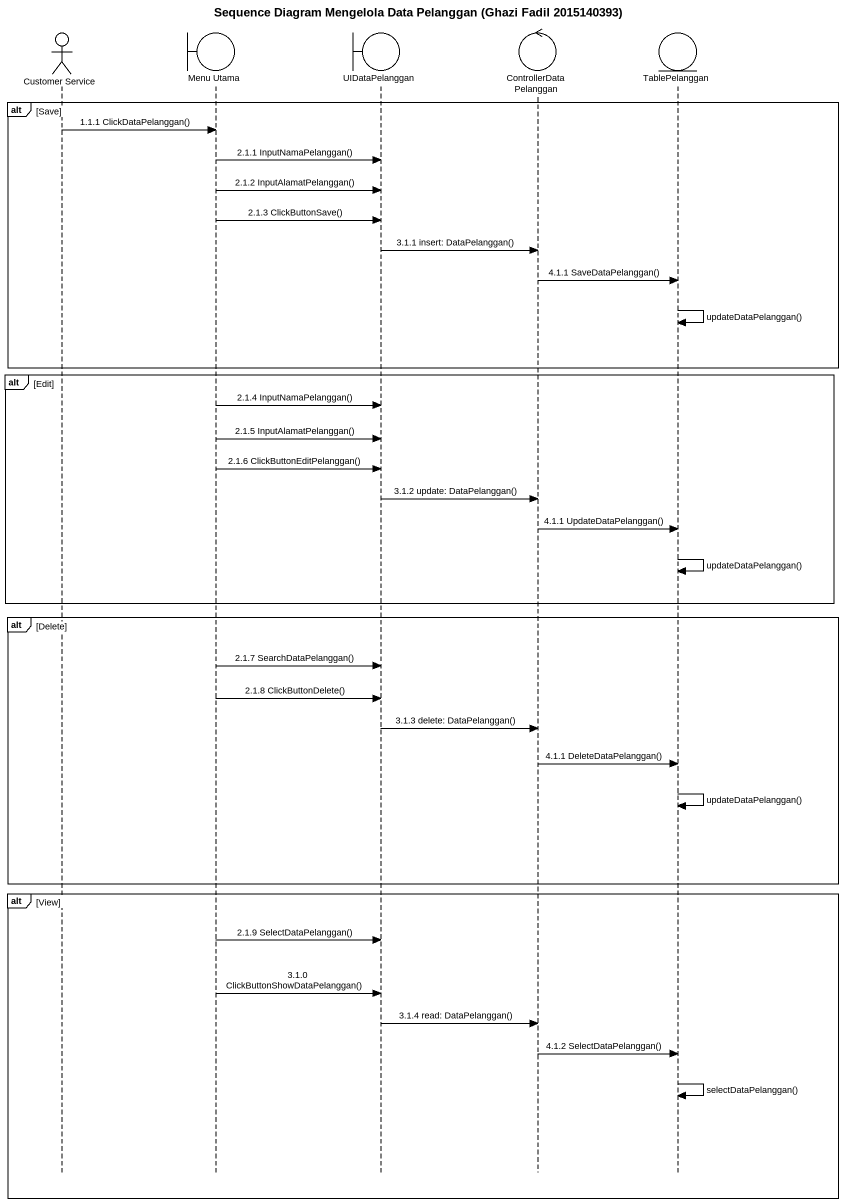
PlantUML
@startuml
title Sequence Diagram Mengelola Data Pelanggan (Ghazi Fadil 2015140393)
hide footbox
actor "Customer Service" as Customer_Service
boundary "Menu Utama" as Menu_Utama
boundary UIDataPelanggan
control ControllerDataPelanggan
entity TablePelanggan

alt Save
  Customer_Service -> Menu_Utama : 1.1.1 ClickDataPelanggan()
  Menu_Utama -> UIDataPelanggan : 2.1.1 InputNamaPelanggan()
  Menu_Utama -> UIDataPelanggan : 2.1.2 InputAlamatPelanggan()
  Menu_Utama -> UIDataPelanggan : 2.1.3 ClickButtonSave()
  UIDataPelanggan -> ControllerDataPelanggan : 3.1.1 insert: DataPelanggan()
  ControllerDataPelanggan -> TablePelanggan : 4.1.1 SaveDataPelanggan()
  TablePelanggan -> TablePelanggan : updateDataPelanggan()
end
alt Edit
  Menu_Utama -> UIDataPelanggan : 2.1.4 InputNamaPelanggan()
  Menu_Utama -> UIDataPelanggan : 2.1.5 InputAlamatPelanggan()
  Menu_Utama -> UIDataPelanggan : 2.1.6 ClickButtonEditPelanggan()
  UIDataPelanggan -> ControllerDataPelanggan : 3.1.2 update: DataPelanggan()
  ControllerDataPelanggan -> TablePelanggan : 4.1.1 UpdateDataPelanggan()
  TablePelanggan -> TablePelanggan : updateDataPelanggan()
end
alt Delete
  Menu_Utama -> UIDataPelanggan : 2.1.7 SearchDataPelanggan()
  Menu_Utama -> UIDataPelanggan : 2.1.8 ClickButtonDelete()
  UIDataPelanggan -> ControllerDataPelanggan : 3.1.3 delete: DataPelanggan()
  ControllerDataPelanggan -> TablePelanggan : 4.1.1 DeleteDataPelanggan()
  TablePelanggan -> TablePelanggan : updateDataPelanggan()
end
alt View
  Menu_Utama -> UIDataPelanggan : 2.1.9 SelectDataPelanggan()
  Menu_Utama -> UIDataPelanggan : 3.1.0 ClickButtonShowDataPelanggan()
  UIDataPelanggan -> ControllerDataPelanggan : 3.1.4 read: DataPelanggan()
  ControllerDataPelanggan -> TablePelanggan : 4.1.2 SelectDataPelanggan()
  TablePelanggan -> TablePelanggan : selectDataPelanggan()
end
@enduml
